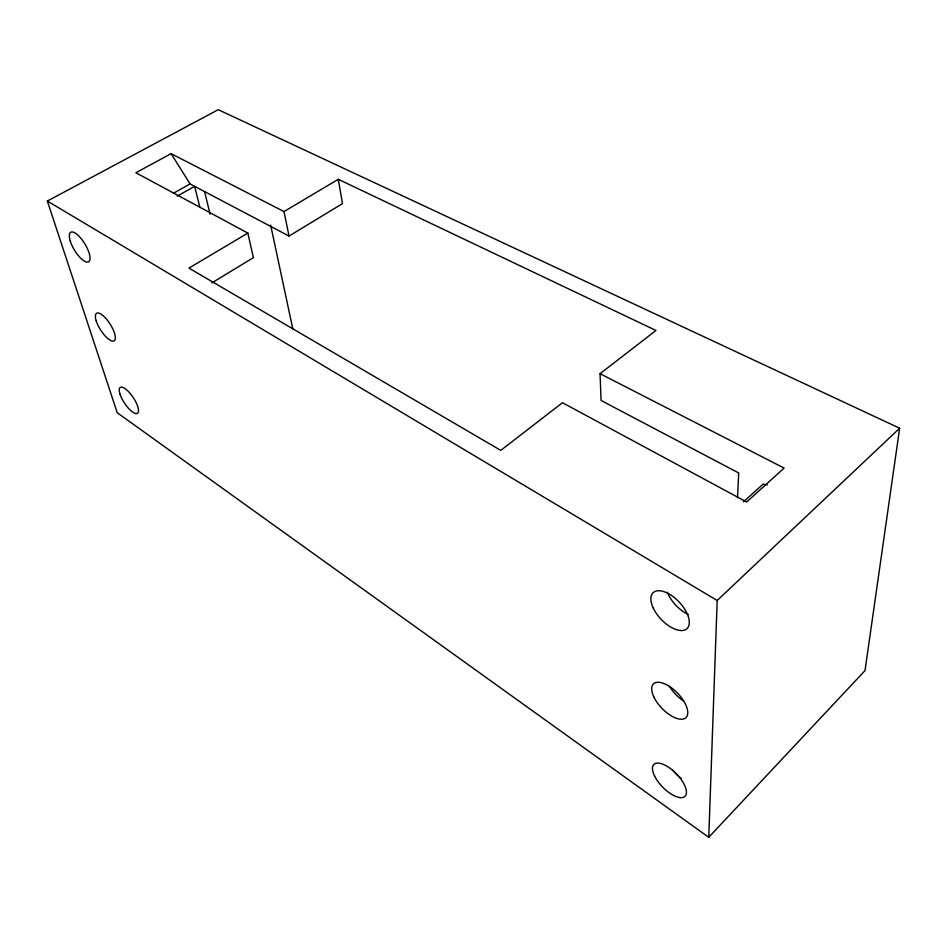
<?xml version="1.0" encoding="UTF-8"?>
<svg xmlns="http://www.w3.org/2000/svg" width="947" height="947" viewBox="0 0 947 947"><rect width="100%" height="100%" fill="white"/><g stroke="black" fill="none" stroke-linecap="round" stroke-linejoin="round"><path stroke-width="1.42" d="M708.747 837.314L717.187 600.481L899.65 428.233L218.248 109.686L47.35 201.048L117.227 412.726L708.747 837.314L865.013 670.571L899.65 428.233M737.547 497.696L738.696 472.979L601.073 400.474L600.055 373.686L655.987 330.479L338.28 179.303L284.005 211.572L171.087 153.663L135.894 172.745L247.83 233.092L253.405 257.667L211.832 282.893M743.525 501.803L763.081 484.142L767.271 484.888M171.087 153.663L190.075 183.931L289.024 236.063L342.483 203.629L338.28 179.303M247.83 233.092L188.938 268.108L500.774 450.381L562.471 402.724L746.65 502.017L784.116 468.09L600.055 373.686M177.219 196.112L194.632 186.334L199.9 207.44M173.325 193.306L190.075 183.931M47.35 201.048L717.187 600.481M204.564 191.554L210.092 214.164M270.664 225.149L292.801 328.846M284.005 211.572L289.024 236.063M681.378 778.505A22.124 9.719 45.5 0 1 672.299 769.639M688.481 614.556A24.515 12.678 46.4 0 1 667.351 592.183M683.545 700.993A23.237 11.056 45.8 0 1 669.493 686.303M119.949 393.988A15.554 5.173 56.3 0 0 136.51 413.602A15.554 5.173 56.3 0 0 130.141 393.431A15.554 5.173 56.3 0 0 119.949 393.988M96.215 320.903A16.359 5.599 57.4 0 0 113.415 341.121A16.359 5.599 57.4 0 0 106.478 319.139A16.359 5.599 57.4 0 0 96.215 320.903M70.303 241.154A17.283 6.061 58.7 0 0 88.201 262.023A17.283 6.061 58.7 0 0 80.613 237.969A17.283 6.061 58.7 0 0 70.303 241.154M654.602 776.078A22.278 9.553 45.7 0 0 684.03 797.043A22.278 9.553 45.7 0 0 669.707 768.041A22.278 9.553 45.7 0 0 654.602 776.078M653.975 697.193A23.415 10.879 46.1 0 0 685.226 718.217A23.415 10.879 46.1 0 0 670.038 686.812A23.415 10.879 46.1 0 0 653.975 697.193M653.264 608.081A24.705 12.489 46.7 0 0 686.563 628.997A24.705 12.489 46.7 0 0 670.417 594.787A24.705 12.489 46.7 0 0 653.264 608.081"/></g></svg>
